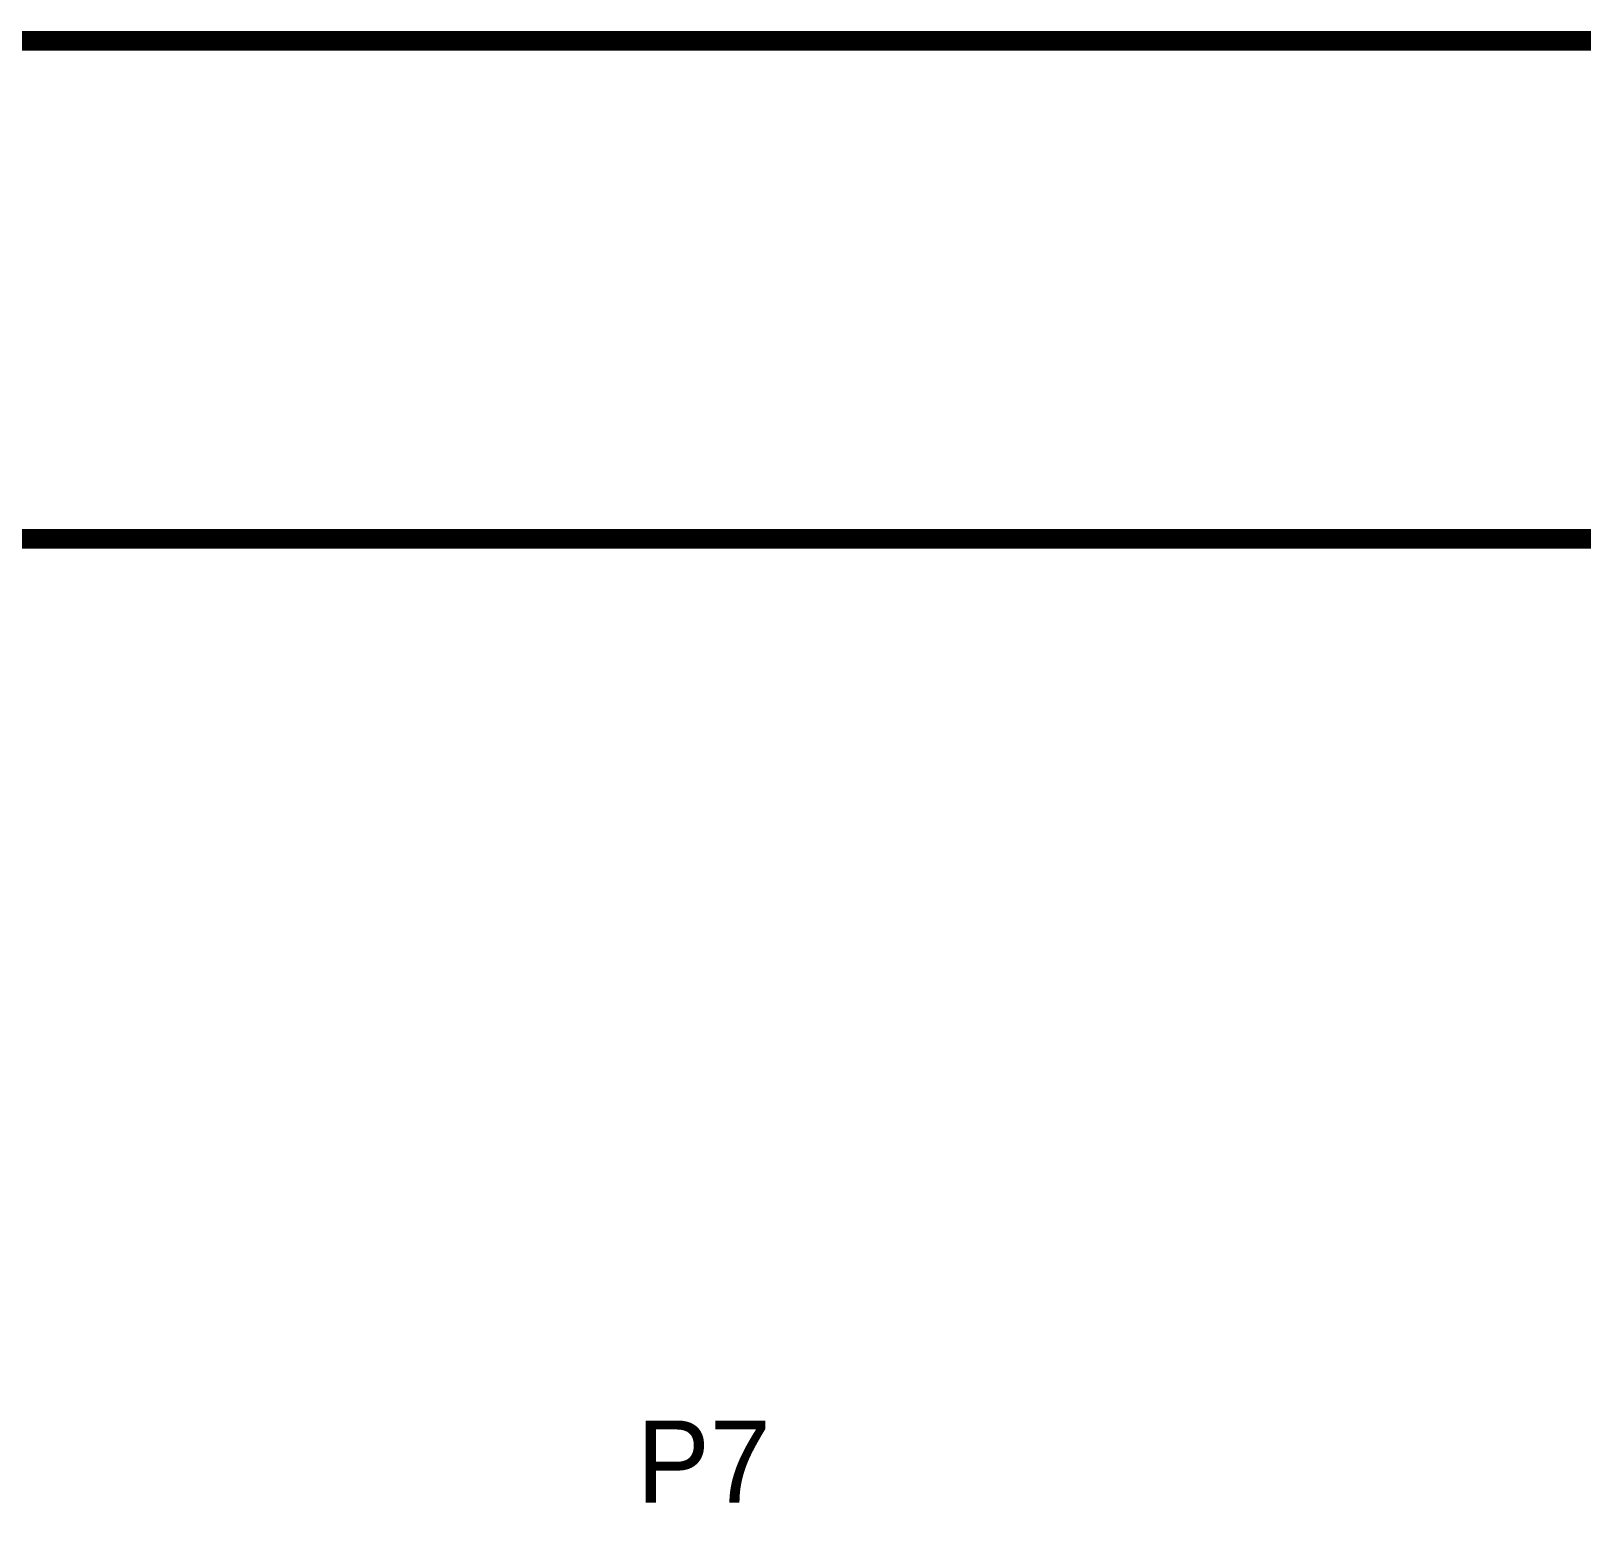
# Model space of a CAD drawing. Header units: millimetres. Extents: x 0 to 800, y 0 to 567.
# Drawn here: x 606.27 to 629.97, y 543.86 to 566.53 of the extents above; entities that cross this region are included whole.
import ezdxf

# ---------------------------------------------------------------- set-up
doc = ezdxf.new("R2010")
doc.units = ezdxf.units.MM
doc.layers.add('Sheet', color=255, linetype='Continuous')

msp = doc.modelspace()

# ---------------------------------------------------------------- linework, layer by layer
at = {"layer": 'Sheet'}
for points, const_width in [([(0, 566.375), (800.1, 566.375), (800.1, 0), (0, 0), (0, 566.375)], 0.3), ([(0, 566.375), (0, 0), (800.1, 0), (800.1, 566.375), (0, 566.375), (0, 566.375)], 0.0991), ([(7.661, 558.76), (792.484, 558.76), (792.484, 7.616), (7.661, 7.616), (7.661, 558.76)], 0.3), ([(7.661, 558.76), (7.661, 7.616), (792.484, 7.616), (792.484, 558.76), (7.661, 558.76), (7.661, 558.76)], 0.0991)]:
    msp.add_lwpolyline(points, close=True, dxfattribs=dict(at, const_width=const_width))

# ---------------------------------------------------------------- texts
msp.add_text('P7', height=1.2543, dxfattribs=at).set_placement((615.53, 544.021))

doc.saveas('drawing.dxf')
